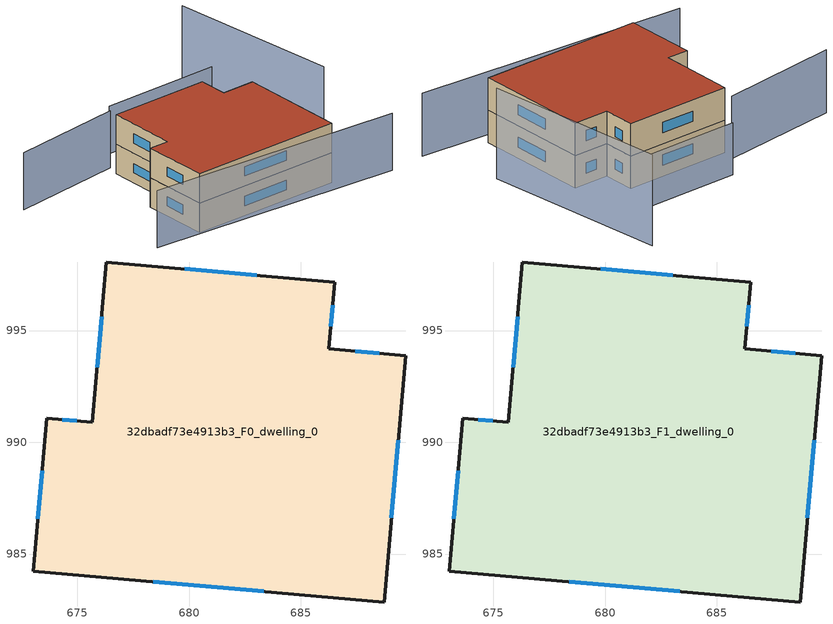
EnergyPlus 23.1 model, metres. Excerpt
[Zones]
32dbadf73e4913b3_F0_dwelling_0
 floor ground (EU_floor_Construction): 686.52,997.17 686.26,994.18 689.69,993.87 688.72,982.85 673.03,984.24 673.63,991.07 675.67,990.89 676.3,998.07 z0
 wall outside (EU_wall_Construction): 673.63,991.07 673.03,984.24 688.72,982.85 689.69,993.87 686.26,994.18 686.52,997.17 676.3,998.07 675.67,990.89 673.63,991.07 z0:3
 window (EU_Window_Construction): 673.43,988.73 673.24,986.58 / 674.97,990.95 674.33,991.01 / 676.08,995.61 675.88,993.35 / 683.02,997.47 679.8,997.76 / 686.35,995.2 686.43,996.14 / 688.52,993.98 687.43,994.07 / 689.06,986.63 689.36,990.1 / 678.4,983.76 683.35,983.33 z1.03:1.97
32dbadf73e4913b3_F1_dwelling_0
 floor to 32dbadf73e4913b3_F0_dwelling_0 (EU_floor_Construction): 686.52,997.17 686.26,994.18 689.69,993.87 688.72,982.85 673.03,984.24 673.63,991.07 675.67,990.89 676.3,998.07 z3
 wall outside (EU_wall_Construction): 673.63,991.07 673.03,984.24 688.72,982.85 689.69,993.87 686.26,994.18 686.52,997.17 676.3,998.07 675.67,990.89 673.63,991.07 z3:6
 window (EU_Window_Construction): 673.43,988.73 673.24,986.58 / 674.97,990.95 674.33,991.01 / 676.08,995.61 675.88,993.35 / 683.02,997.47 679.8,997.76 / 686.35,995.2 686.43,996.14 / 688.52,993.98 687.43,994.07 / 689.06,986.63 689.36,990.1 / 678.4,983.76 683.35,983.33 z4.03:4.97
 roof outside (EU_roof_Construction): 688.72,982.85 689.69,993.87 686.26,994.18 686.52,997.17 676.3,998.07 675.67,990.89 673.63,991.07 673.03,984.24 z6
shading: 668.16,984.84 694.3,980.66 / 676.75,999.28 665.2,998.87 z0:5.8; 692.99,988.02 692.81,1005.85 z0:8.4; 691.04,1000.34 678.78,1001.38 z0:4.8
[Building]
EU S2 Campaign: North Axis=0; Terrain=City; Solar Distribution=FullExterior
[Site:Location]
Cape.Town.Intl.AP: Latitude=-33.965; Longitude=18.602; Time Zone=2; Elevation=46
[SizingPeriod:WeatherFileDays]
AnnualSizingPeriod: Begin Month=1; Begin Day of Month=1; End Month=12; End Day of Month=31; Day of Week for Start Day=Monday; Use Weather File Daylight Saving Period=No; Use Weather File Rain and Snow Indicators=No
[MATERIAL]
EU_InternalMass_Material: Roughness=MediumRough; Thickness=0.1; Conductivity=1; Density=1800; Specific Heat=900; Thermal Absorptance=0.9; Solar Absorptance=0.7; Visible Absorptance=0.7
[MATERIAL:NOMASS] Roughness=MediumRough; Thermal Absorptance=0.9; Solar Absorptance=0.7; Visible Absorptance=0.7
Name | Thermal Resistance
EU_wall_NoMass | 0.493876
EU_roof_NoMass | 0.449382
EU_floor_NoMass | 1.25
[WINDOWMATERIAL:SIMPLEGLAZINGSYSTEM]
EU_Window_SimpleGlazing: UFactor=4.4; Solar Heat Gain Coefficient=0.85; Visible Transmittance=0.85
[CONSTRUCTION]
EU_wall_Construction: EU_wall_NoMass
EU_roof_Construction: EU_roof_NoMass
EU_floor_Construction: EU_floor_NoMass
EU_Window_Construction: EU_Window_SimpleGlazing
EU_InternalMass_Construction: EU_InternalMass_Material
[ZONE] Type=1; Multiplier=1; Ceiling Height=autocalculate; Floor Area=autocalculate; Part of Total Floor Area=Yes
Name | Volume
32dbadf73e4913b3_F0_dwelling_0 | 589.444
32dbadf73e4913b3_F1_dwelling_0 | 589.445
[INTERNALMASS] Construction=EU_InternalMass_Construction; Surface Area=196.482
Name | Zone or ZoneList
32dbadf73e4913b3_F0_dwelling_0_EU_InternalMass | 32dbadf73e4913b3_F0_dwelling_0
32dbadf73e4913b3_F1_dwelling_0_EU_InternalMass | 32dbadf73e4913b3_F1_dwelling_0
[OTHEREQUIPMENT] Fuel Type=Electricity; Design Level Calculation Method=Watts/Area; Power per Zone Floor Area=1; Fraction Latent=0; Fraction Radiant=0; Fraction Lost=0; Carbon Dioxide Generation Rate=0; EndUse Subcategory=EU_Step8_InternalGains
Name | Zone or ZoneList or Space or SpaceList | Schedule
EU_Step8_InternalGain_32dbadf73e4913b3_F0_dwelling_0_f000 | 32dbadf73e4913b3_F0_dwelling_0 | EU_Step8_GainSchedule_32dbadf73e4913b3_F0_dwelling_0_f000
EU_Step8_InternalGain_32dbadf73e4913b3_F1_dwelling_0_f000 | 32dbadf73e4913b3_F1_dwelling_0 | EU_Step8_GainSchedule_32dbadf73e4913b3_F1_dwelling_0_f000
[ZONEVENTILATION:DESIGNFLOWRATE] Schedule=EU_AlwaysOn; Design Flow Rate Calculation Method=AirChanges/Hour; Air Changes per Hour=0.64; Ventilation Type=Natural; Fan Pressure Rise=0; Fan Total Efficiency=1; Constant Term Coefficient=1; Temperature Term Coefficient=0; Velocity Term Coefficient=0; Velocity Squared Term Coefficient=0; Minimum Indoor Temperature=-100; Maximum Indoor Temperature=100; Delta Temperature=-100; Minimum Outdoor Temperature=-100; Maximum Outdoor Temperature=100; Maximum Wind Speed=40
Name | Zone or ZoneList or Space or SpaceList
EU_ConstantAir_32dbadf73e4913b3_F0_dwelling_0 | 32dbadf73e4913b3_F0_dwelling_0
EU_ConstantAir_32dbadf73e4913b3_F1_dwelling_0 | 32dbadf73e4913b3_F1_dwelling_0
[HVACTEMPLATE:THERMOSTAT] Constant Heating Setpoint=20; Constant Cooling Setpoint=50
EU_HeatOnly_32dbadf73e4913b3_F0_dwelling_0; EU_HeatOnly_32dbadf73e4913b3_F1_dwelling_0
[HVACTEMPLATE:ZONE:IDEALLOADSAIRSYSTEM] System Availability Schedule=EU_AlwaysOn; Maximum Heating Supply Air Temperature=50; Minimum Cooling Supply Air Temperature=13; Maximum Heating Supply Air Humidity Ratio=0.0156; Minimum Cooling Supply Air Humidity Ratio=0.0077; Heating Limit=NoLimit; Cooling Limit=NoLimit; Heating Availability Schedule=EU_AlwaysOn; Cooling Availability Schedule=EU_CoolingOff; Dehumidification Control Type=ConstantSensibleHeatRatio; Cooling Sensible Heat Ratio=0.7; Dehumidification Setpoint=60; Humidification Control Type=None; Humidification Setpoint=30; Outdoor Air Method=None; Outdoor Air Flow Rate per Person=0.00944; Outdoor Air Flow Rate per Zone Floor Area=0; Outdoor Air Flow Rate per Zone=0; Demand Controlled Ventilation Type=None; Outdoor Air Economizer Type=NoEconomizer; Heat Recovery Type=None; Sensible Heat Recovery Effectiveness=0.7; Latent Heat Recovery Effectiveness=0.65
Name | Template Thermostat
32dbadf73e4913b3_F0_dwelling_0 | EU_HeatOnly_32dbadf73e4913b3_F0_dwelling_0
32dbadf73e4913b3_F1_dwelling_0 | EU_HeatOnly_32dbadf73e4913b3_F1_dwelling_0
[SIZING:ZONE] Zone Cooling Design Supply Air Temperature Input Method=SupplyAirTemperature; Zone Cooling Design Supply Air Temperature=13; Zone Heating Design Supply Air Temperature Input Method=SupplyAirTemperature; Zone Heating Design Supply Air Temperature=50; Zone Cooling Design Supply Air Humidity Ratio=0.008; Zone Heating Design Supply Air Humidity Ratio=0.008; Cooling Design Air Flow Method=DesignDay; Cooling Design Air Flow Rate=0; Cooling Minimum Air Flow per Zone Floor Area=0.000762; Cooling Minimum Air Flow=0; Cooling Minimum Air Flow Fraction=0.2; Heating Design Air Flow Method=DesignDay; Heating Design Air Flow Rate=0; Heating Maximum Air Flow per Zone Floor Area=0.002032; Heating Maximum Air Flow=0.141576; Heating Maximum Air Flow Fraction=0.3; Account for Dedicated Outdoor Air System=No; Dedicated Outdoor Air System Control Strategy=NeutralSupplyAir; Dedicated Outdoor Air Low Setpoint Temperature for Design=autosize; Dedicated Outdoor Air High Setpoint Temperature for Design=autosize; Zone Load Sizing Method=Sensible Load Only No Latent Load; Zone Latent Cooling Design Supply Air Humidity Ratio Input Method=HumidityRatioDifference; Zone Cooling Design Supply Air Humidity Ratio Difference=0.005; Zone Latent Heating Design Supply Air Humidity Ratio Input Method=HumidityRatioDifference; Zone Humidification Design Supply Air Humidity Ratio Difference=0.005
32dbadf73e4913b3_F0_dwelling_0; 32dbadf73e4913b3_F1_dwelling_0
[SCHEDULE:CONSTANT]
Name | Hourly Value
EU_AlwaysOn | 1
EU_CoolingOff | 0
[SCHEDULE:FILE] Column Number=1; Rows to Skip at Top=0; Number of Hours of Data=8760; Column Separator=Comma; Interpolate to Timestep=No; Minutes per Item=60; Adjust Schedule for Daylight Savings=Yes
Name | File
EU_Step8_GainSchedule_32dbadf73e4913b3_F0_dwelling_0_f000 | ../../schedules/32dbadf73e4913b3/32dbadf73e4913b3_F0_dwelling_0_f000_gain.csv
EU_Step8_GainSchedule_32dbadf73e4913b3_F1_dwelling_0_f000 | ../../schedules/32dbadf73e4913b3/32dbadf73e4913b3_F1_dwelling_0_f000_gain.csv
